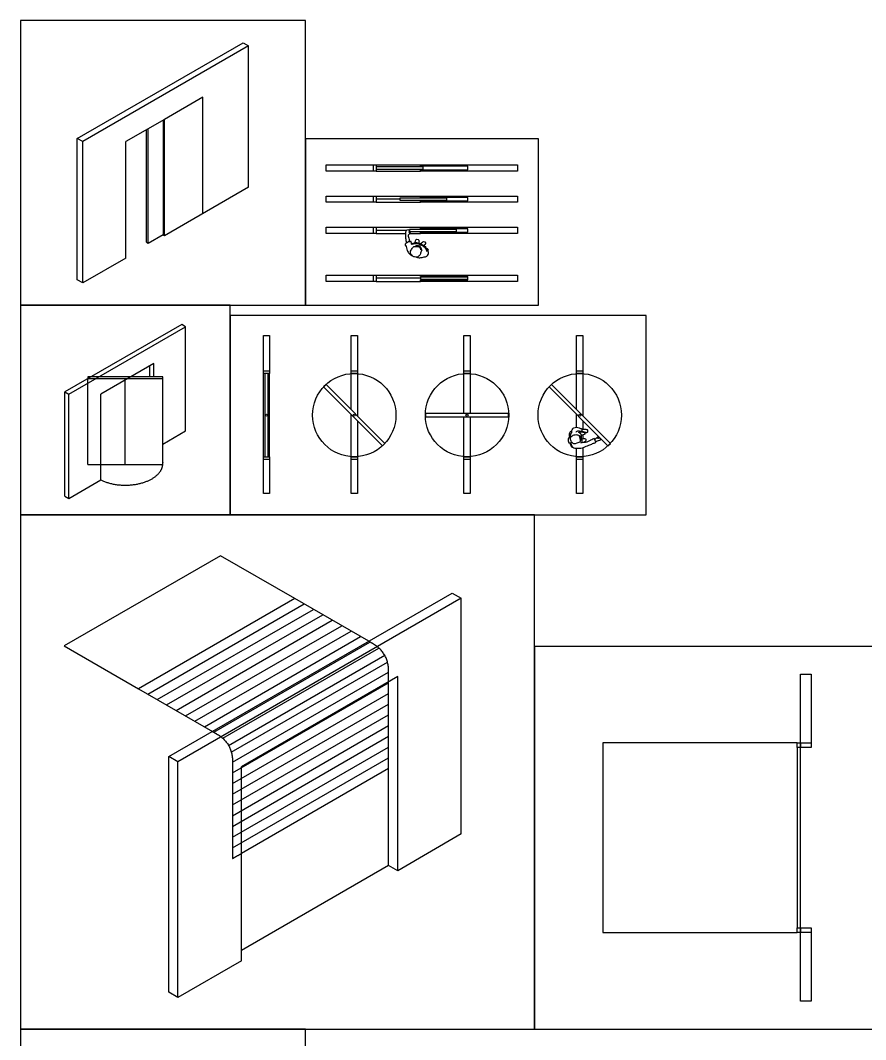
# Model space of a CAD drawing. Header units: millimetres. Extents: x 0.1 to 35.7, y -0.3 to 32.7.
# Drawn here: x 0.1 to 15.58, y 14 to 32.67 of the extents above; entities that cross this region are included whole.
import ezdxf

# ---------------------------------------------------------------- set-up
doc = ezdxf.new("R2010")
doc.units = ezdxf.units.MM
for name, color, linetype, true_color in [('AG-BUILDINGS', 7, 'Continuous', 0x66ccff), ('AG-DASH', 7, 'Continuous', 0xccff66), ('AG-DIAGRAM', 7, 'Continuous', 0xfecc66), ('AG-DOORS', 7, 'Continuous', 0x66ccff), ('AG-PEOPLE', 7, 'Continuous', 0xfb0207), ('AG-WALLS', 7, 'Continuous', 0x6666ff), ('X-VPRT', 6, 'Continuous', 0xff00ff)]:
    doc.layers.add(name, color=color, linetype=linetype, true_color=true_color)

msp = doc.modelspace()

# ---------------------------------------------------------------- linework, layer by layer
at = {"layer": 'AG-BUILDINGS'}
for p, q in [((1.393, 26.141), (1.333, 26.141)), ((1.333, 26.141), (1.333, 26.108)), ((2.708, 26.141), (2.122, 26.141)), ((2.708, 26.108), (2.708, 26.141)), ((2.708, 26.108), (2.708, 26.141)), ((1.333, 26.106), (1.333, 26.108)), ((1.333, 26.108), (1.336, 26.108)), ((2.065, 26.108), (2.708, 26.108)), ((2.708, 24.57), (2.708, 26.108)), ((1.571, 24.537), (2.708, 24.537)), ((2.708, 24.57), (2.708, 24.564)), ((2.708, 24.537), (2.708, 24.564)), ((6.843, 18.969), (6.843, 20.556)), ((6.843, 18.969), (4.149, 17.413))]:
    msp.add_line(p, q, dxfattribs=at)
for points in [[(6.614, 29.948), (7.477, 29.948), (7.477, 29.986), (6.614, 29.986)], [(7.046, 29.376), (7.909, 29.376), (7.909, 29.414), (7.046, 29.414)], [(7.224, 28.805), (8.088, 28.805), (8.088, 28.843), (7.224, 28.843)], [(7.427, 27.928), (8.29, 27.928), (8.29, 27.966), (7.427, 27.966)]]:
    msp.add_lwpolyline(points, close=True, dxfattribs=at)
msp.add_lwpolyline([(6.477, 21.297), (5.123, 22.079), (2.263, 20.428), (3.617, 19.646)], dxfattribs=at)
at = {"layer": 'AG-DASH'}
for p, q in [((6.614, 28.767), (7.16, 28.767)), ((7.223, 28.767), (7.427, 28.767)), ((6.156, 25.542), (6.156, 26.202)), ((6.27, 26.202), (6.27, 25.427)), ((8.22, 25.471), (8.22, 26.202)), ((8.335, 26.202), (8.335, 25.471)), ((10.285, 25.542), (10.285, 26.202)), ((10.399, 26.202), (10.399, 25.427)), ((6.156, 24.677), (6.156, 25.452)), ((8.22, 24.677), (8.22, 25.408)), ((8.335, 25.408), (8.335, 24.677)), ((10.285, 25.218), (10.285, 25.452)), ((6.27, 25.337), (6.27, 24.677)), ((10.399, 25.337), (10.399, 25.179)), ((10.399, 25.142), (10.399, 25.129)), ((10.399, 25.075), (10.399, 25.004)), ((10.285, 24.677), (10.285, 24.837)), ((10.399, 24.944), (10.399, 24.936)), ((10.399, 24.846), (10.399, 24.677))]:
    msp.add_line(p, q, dxfattribs=at)
for points in [[(6.614, 30.024), (7.427, 30.024)], [(6.614, 29.91), (7.427, 29.91)], [(6.614, 29.452), (7.427, 29.452)], [(6.614, 29.338), (7.427, 29.338)], [(6.614, 28.881), (7.427, 28.881)], [(6.614, 28.005), (7.427, 28.005)], [(6.614, 27.89), (7.427, 27.89)], [(4.549, 24.677), (4.549, 26.202)], [(4.663, 24.677), (4.663, 26.202)], [(2.433, 20.33), (5.293, 21.981)], [(2.606, 20.23), (5.465, 21.881)], [(2.778, 20.131), (5.638, 21.782)], [(2.951, 20.031), (5.81, 21.682)], [(3.123, 19.931), (5.983, 21.582)], [(3.296, 19.832), (6.155, 21.483)], [(3.468, 19.732), (6.328, 21.383)], [(3.64, 19.633), (6.5, 21.284)], [(3.807, 19.52), (6.666, 21.171)], [(3.911, 19.391), (6.771, 21.042)], [(3.962, 19.267), (6.822, 20.918)], [(3.984, 19.083), (6.843, 20.734)], [(3.984, 18.887), (6.843, 20.538)], [(3.984, 18.691), (6.843, 20.342)], [(3.984, 18.495), (6.843, 20.146)], [(3.984, 18.299), (6.843, 19.95)], [(3.984, 18.102), (6.843, 19.753)], [(3.984, 17.906), (6.843, 19.557)], [(3.984, 17.71), (6.843, 19.361)], [(3.984, 17.514), (6.843, 19.165)]]:
    msp.add_lwpolyline(points, dxfattribs=at)
at = {"layer": 'AG-DIAGRAM'}
for p, q in [((7.17, 28.824), (6.614, 28.824)), ((7.427, 27.947), (6.614, 27.947)), ((1.333, 26.141), (1.333, 26.108)), ((2.122, 26.141), (1.333, 26.141)), ((1.333, 24.537), (1.333, 26.108)), ((1.333, 26.108), (2.065, 26.108)), ((1.333, 24.537), (1.571, 24.537)), ((6.843, 17.191), (4.149, 15.635))]:
    msp.add_line(p, q, dxfattribs=at)
for points in [[(3.441, 29.131), (3.441, 31.265), (2.737, 30.858)], [(7.046, 29.395), (6.614, 29.395)], [(2.02, 24.537), (2.02, 26.108)], [(5.123, 22.079), (3.764, 22.863), (0.904, 21.212), (2.263, 20.428)], [(14.323, 19.435), (10.767, 19.435), (10.767, 15.964), (14.323, 15.964)]]:
    msp.add_lwpolyline(points, dxfattribs=at)
for centre in [(6.213, 25.44), (8.278, 25.44), (10.342, 25.44)]:
    msp.add_circle(centre, 0.763, dxfattribs=at)
msp.add_rational_spline([(1.571, 24.254), (2.054, 24.012), (2.507, 24.273), (2.696, 24.383), (2.707, 24.537)], [0.971940096469, 0.721882088958, 1, 0.860915880945, 0.853923534118], degree=2, knots=[8.059082, 8.059082, 8.059082, 11.791212, 11.791212, 13.657615, 13.657615, 13.657615], dxfattribs=at)
for points in [[(6.55, 21.255), (6.513, 21.276), (6.477, 21.297)], [(6.843, 20.747), (6.843, 21.085), (6.55, 21.255)], [(6.843, 20.556), (6.843, 20.652), (6.843, 20.747)], [(3.617, 19.646), (3.654, 19.625), (3.69, 19.604)], [(3.69, 19.604), (3.984, 19.434), (3.984, 19.096)], [(3.984, 19.096), (3.984, 18.207), (3.984, 17.318)], [(3.984, 17.318), (4.066, 17.365), (4.149, 17.413)]]:
    msp.add_open_spline(points, degree=2, dxfattribs=at)
at = {"layer": 'AG-DOORS'}
for p, q in [((2.407, 28.61), (2.407, 30.668)), ((2.44, 28.591), (2.44, 30.687)), ((2.407, 28.61), (2.44, 28.591)), ((2.44, 28.591), (2.715, 28.75))]:
    msp.add_line(p, q, dxfattribs=at)
for points in [[(4.575, 24.677), (4.638, 24.677), (4.638, 26.202), (4.575, 26.202)], [(6.73, 24.878), (6.775, 24.923), (5.696, 26.001), (5.652, 25.956)], [(10.859, 24.878), (10.904, 24.923), (9.825, 26.001), (9.78, 25.956)], [(9.04, 25.408), (9.04, 25.471), (7.515, 25.471), (7.515, 25.408)], [(14.386, 19.435), (14.386, 19.35), (14.323, 19.35), (14.323, 19.435)], [(14.323, 16.048), (14.386, 16.048), (14.386, 19.35), (14.323, 19.35)], [(14.386, 16.048), (14.386, 15.964), (14.323, 15.964), (14.323, 16.048)]]:
    msp.add_lwpolyline(points, close=True, dxfattribs=at)
for centre in [(4.606, 25.44), (6.213, 25.44), (8.278, 25.44), (10.342, 25.44)]:
    msp.add_circle(centre, 0.019, dxfattribs=at)
at = {"layer": 'AG-PEOPLE'}
for points, knots in [([(7.171, 28.595), (7.165, 28.622), (7.156, 28.675), (7.162, 28.753), (7.157, 28.794), (7.169, 28.823), (7.181, 28.84), (7.203, 28.836), (7.225, 28.83), (7.222, 28.815), (7.217, 28.8), (7.212, 28.779), (7.229, 28.793), (7.244, 28.798), (7.239, 28.779), (7.225, 28.773), (7.218, 28.753), (7.194, 28.735), (7.201, 28.716), (7.217, 28.68), (7.218, 28.641), (7.219, 28.623), (7.219, 28.615)], [0, 0, 0, 0, 0.561189, 1.106256, 1.499152, 1.836693, 2.099943, 2.378947, 2.655416, 2.864966, 3.129536, 3.356207, 3.602827, 3.805658, 4.028955, 4.269127, 4.544621, 4.867754, 5.118707, 5.508495, 5.899481, 6.212868, 6.212868, 6.212868, 6.212868]), ([(7.259, 28.569), (7.26, 28.576), (7.26, 28.587), (7.256, 28.622), (7.242, 28.619), (7.222, 28.616), (7.185, 28.607), (7.15, 28.58), (7.142, 28.564), (7.156, 28.544), (7.17, 28.505), (7.178, 28.454), (7.216, 28.399), (7.242, 28.377), (7.264, 28.366), (7.269, 28.364)], [0, 0, 0, 0, 0.279057, 0.613892, 0.804935, 1.079874, 1.469725, 1.877945, 2.109862, 2.399028, 2.798405, 3.244409, 3.739023, 4.179184, 4.277052, 4.277052, 4.277052, 4.277052]), ([(7.259, 28.579), (7.271, 28.581), (7.295, 28.585), (7.336, 28.609), (7.404, 28.587), (7.459, 28.564), (7.515, 28.534), (7.528, 28.494), (7.538, 28.479), (7.542, 28.472)], [0, 0, 0, 0, 0.365977, 0.778366, 1.284461, 1.778759, 2.25583, 2.646061, 2.959058, 2.959058, 2.959058, 2.959058]), ([(7.259, 28.569), (7.268, 28.571), (7.288, 28.574), (7.353, 28.593), (7.429, 28.563), (7.493, 28.53), (7.531, 28.47), (7.538, 28.464), (7.542, 28.46)], [0, 0, 0, 0, 0.329516, 0.825358, 1.378412, 1.918391, 2.417452, 2.645606, 2.645606, 2.645606, 2.645606]), ([(7.328, 28.6), (7.332, 28.628), (7.338, 28.647), (7.359, 28.67), (7.406, 28.649), (7.396, 28.613), (7.395, 28.597), (7.393, 28.59)], [0.005241, 0.005241, 0.005241, 0.005241, 0.263662, 0.524926, 0.859461, 1.14464, 1.3606, 1.3606, 1.3606, 1.3606]), ([(7.427, 28.577), (7.436, 28.591), (7.46, 28.61), (7.48, 28.625), (7.532, 28.6), (7.512, 28.565), (7.497, 28.556), (7.489, 28.547)], [0.01336, 0.01336, 0.01336, 0.01336, 0.33917, 0.585906, 0.91539, 1.195714, 1.436677, 1.436677, 1.436677, 1.436677]), ([(7.296, 28.522), (7.293, 28.519), (7.285, 28.512), (7.251, 28.463), (7.238, 28.423), (7.247, 28.39), (7.269, 28.36), (7.315, 28.334), (7.364, 28.333), (7.385, 28.346), (7.398, 28.362), (7.416, 28.368), (7.425, 28.393), (7.429, 28.424), (7.45, 28.45), (7.447, 28.464), (7.441, 28.48), (7.426, 28.467), (7.424, 28.476), (7.426, 28.491), (7.415, 28.506), (7.398, 28.527), (7.358, 28.532), (7.318, 28.531), (7.301, 28.525), (7.296, 28.522)], [0, 0, 0, 0, 0.222515, 0.672296, 1.057755, 1.387634, 1.74278, 2.169698, 2.571932, 2.851888, 3.116816, 3.361291, 3.647547, 3.984108, 4.314035, 4.533418, 4.739228, 4.954907, 5.09548, 5.323721, 5.567561, 5.86433, 6.235639, 6.613191, 6.886815, 6.886815, 6.886815, 6.886815]), ([(7.325, 28.53), (7.33, 28.534), (7.341, 28.541), (7.367, 28.553), (7.397, 28.541), (7.415, 28.539), (7.429, 28.519), (7.437, 28.495), (7.438, 28.481), (7.439, 28.475)], [0, 0, 0, 0, 0.256181, 0.565823, 0.891587, 1.136946, 1.417532, 1.714114, 1.974801, 1.974801, 1.974801, 1.974801]), ([(7.355, 28.335), (7.375, 28.328), (7.418, 28.317), (7.492, 28.339), (7.541, 28.343), (7.568, 28.38), (7.573, 28.412), (7.569, 28.439), (7.568, 28.459), (7.562, 28.473), (7.54, 28.484), (7.543, 28.464), (7.54, 28.454), (7.537, 28.444), (7.536, 28.439)], [4.863024, 4.863024, 4.863024, 4.863024, 5.301371, 5.855116, 6.280192, 6.673914, 7.026367, 7.347182, 7.61927, 7.859982, 8.11395, 8.334176, 8.553009, 8.789773, 8.789773, 8.789773, 8.789773]), ([(7.528, 28.497), (7.535, 28.496), (7.551, 28.492), (7.561, 28.476), (7.564, 28.468)], [0, 0, 0, 0, 0.2923204, 0.6088008, 0.6088008, 0.6088008, 0.6088008]), ([(10.172, 25.022), (10.17, 25.032), (10.168, 25.055), (10.175, 25.094), (10.199, 25.122), (10.197, 25.157), (10.211, 25.189), (10.233, 25.212), (10.284, 25.223), (10.332, 25.208), (10.354, 25.195), (10.379, 25.19), (10.387, 25.186), (10.384, 25.173), (10.378, 25.162), (10.381, 25.142), (10.374, 25.135), (10.361, 25.14), (10.337, 25.144), (10.312, 25.147), (10.287, 25.145), (10.276, 25.133), (10.27, 25.121)], [0.031531, 0.031531, 0.031531, 0.031531, 0.340907, 0.70584, 1.048224, 1.383095, 1.71569, 2.032813, 2.443454, 2.847223, 3.144911, 3.427236, 3.584904, 3.779214, 3.991688, 4.242371, 4.397625, 4.602379, 4.887637, 5.183112, 5.467746, 5.719585, 5.719585, 5.719585, 5.719585]), ([(10.174, 25.021), (10.166, 25.025), (10.15, 25.026), (10.131, 25.022), (10.13, 24.978), (10.132, 24.955), (10.141, 24.931), (10.173, 24.927), (10.188, 24.942), (10.193, 24.95)], [0, 0, 0, 0, 0.260084, 0.473463, 0.797164, 1.058198, 1.301068, 1.579843, 1.864367, 1.864367, 1.864367, 1.864367]), ([(10.198, 25.146), (10.187, 25.144), (10.162, 25.136), (10.143, 25.09), (10.15, 25.059), (10.153, 25.036), (10.155, 25.025)], [0, 0, 0, 0, 0.332121, 0.709046, 1.032711, 1.326069, 1.326069, 1.326069, 1.326069]), ([(10.175, 25.03, -0.01), (10.172, 25.023, -0.01), (10.177, 25.011, -0.01), (10.172, 24.977, -0.01), (10.191, 24.951, -0.01), (10.214, 24.924, -0.01), (10.235, 24.91, -0.01), (10.289, 24.922, -0.01), (10.323, 24.941, -0.01), (10.344, 24.945, -0.01), (10.354, 24.964, -0.01), (10.349, 24.992, -0.01), (10.34, 25.023, -0.01), (10.339, 25.052, -0.01), (10.318, 25.079, -0.01), (10.287, 25.082, -0.01), (10.256, 25.084, -0.01), (10.223, 25.074, -0.01), (10.201, 25.063, -0.01), (10.178, 25.04, -0.01), (10.175, 25.03, -0.01)], [0, 0, 0, 0, 0.226188, 0.518028, 0.811482, 1.119217, 1.376232, 1.766682, 2.103871, 2.339712, 2.565487, 2.840734, 3.133685, 3.410982, 3.697151, 3.99018, 4.291378, 4.599263, 4.870024, 5.207555, 5.207555, 5.207555, 5.207555]), ([(10.383, 24.935), (10.386, 24.949), (10.391, 24.98), (10.367, 25.016), (10.374, 25.053), (10.369, 25.084), (10.354, 25.106), (10.333, 25.118), (10.321, 25.121)], [0, 0, 0, 0, 0.371113, 0.728683, 1.06375, 1.37429, 1.655912, 1.988738, 1.988738, 1.988738, 1.988738]), ([(10.326, 25.067, -0.01), (10.336, 25.063, -0.01), (10.36, 25.055, -0.01), (10.364, 24.988, -0.01), (10.356, 24.975, -0.01), (10.352, 24.968, -0.01)], [0, 0, 0, 0, 0.3044324, 0.7014351, 0.95745, 0.95745, 0.95745, 0.95745]), ([(10.346, 25.109), (10.347, 25.116), (10.347, 25.13), (10.344, 25.139), (10.342, 25.143)], [0, 0, 0, 0, 0.257097, 0.4625012, 0.4625012, 0.4625012, 0.4625012]), ([(10.347, 25.126), (10.364, 25.132), (10.398, 25.134), (10.443, 25.111), (10.435, 25.089), (10.404, 25.075), (10.382, 25.071), (10.371, 25.071)], [0, 0, 0, 0, 0.409304, 0.776169, 0.976268, 1.309282, 1.636752, 1.636752, 1.636752, 1.636752]), ([(10.38, 25.145), (10.388, 25.144), (10.405, 25.141), (10.435, 25.13), (10.455, 25.122), (10.473, 25.121), (10.487, 25.13), (10.488, 25.143), (10.49, 25.154), (10.489, 25.168), (10.471, 25.173), (10.443, 25.176), (10.431, 25.176), (10.41, 25.177), (10.394, 25.179), (10.386, 25.181)], [0, 0, 0, 0, 0.284264, 0.602063, 0.860516, 1.094664, 1.306655, 1.503336, 1.696383, 1.883045, 2.117124, 2.415047, 2.612534, 2.863896, 3.143805, 3.143805, 3.143805, 3.143805]), ([(10.616, 24.998), (10.625, 25), (10.657, 25.035), (10.674, 25.044), (10.676, 25.03), (10.658, 25.008), (10.707, 25.031), (10.724, 25.002), (10.723, 24.981), (10.691, 24.974), (10.662, 24.966), (10.641, 24.958), (10.632, 24.954)], [0.10367, 0.10367, 0.10367, 0.10367, 0.37256, 0.697344, 0.925462, 1.16957, 1.394757, 1.666057, 1.899032, 2.134751, 2.46048, 2.731732, 2.731732, 2.731732, 2.731732]), ([(10.165, 24.93), (10.166, 24.919), (10.172, 24.896), (10.182, 24.872), (10.19, 24.86), (10.207, 24.854), (10.215, 24.853)], [0.068562, 0.068562, 0.068562, 0.068562, 0.362773, 0.652272, 0.864438, 1.142959, 1.142959, 1.142959, 1.142959]), ([(10.179, 24.935), (10.18, 24.915), (10.194, 24.875), (10.214, 24.851), (10.252, 24.833), (10.285, 24.839), (10.342, 24.836), (10.389, 24.839), (10.485, 24.88), (10.561, 24.909), (10.612, 24.934), (10.644, 24.938), (10.628, 24.955), (10.618, 24.994), (10.607, 25.017), (10.579, 24.993), (10.54, 24.982), (10.495, 24.956), (10.448, 24.938), (10.405, 24.938), (10.372, 24.934), (10.355, 24.932)], [0.026858, 0.026858, 0.026858, 0.026858, 0.448644, 0.766609, 1.112915, 1.43514, 1.849984, 2.238668, 2.805697, 3.323298, 3.749361, 4.01599, 4.232304, 4.605676, 4.841574, 5.141595, 5.505516, 5.910337, 6.30595, 6.670172, 7.065041, 7.065041, 7.065041, 7.065041]), ([(10.384, 24.941), (10.399, 24.943), (10.438, 24.953), (10.467, 24.979), (10.451, 25.003), (10.409, 25.005), (10.388, 25.003), (10.377, 25.001)], [0.118147, 0.118147, 0.118147, 0.118147, 0.409304, 0.776169, 0.976268, 1.309282, 1.618775, 1.618775, 1.618775, 1.618775])]:
    msp.add_open_spline(points, degree=3, knots=knots, dxfattribs=at)
at = {"layer": 'AG-WALLS'}
for p, q in [((1.142, 30.509), (4.177, 32.262)), ((4.276, 32.204), (1.241, 30.452)), ((4.177, 32.262), (4.276, 32.204)), ((4.276, 29.614), (4.276, 32.204)), ((2.737, 30.858), (2.033, 30.452)), ((2.715, 30.846), (2.715, 28.737)), ((2.737, 28.725), (2.737, 30.858)), ((1.142, 27.918), (1.142, 30.509)), ((1.241, 30.452), (1.142, 30.509)), ((1.241, 27.861), (1.241, 30.452)), ((2.033, 28.318), (2.033, 30.452)), ((4.276, 29.614), (2.737, 28.725)), ((2.737, 28.725), (2.715, 28.737)), ((2.033, 28.318), (1.241, 27.861)), ((1.241, 27.861), (1.142, 27.918)), ((3.053, 27.099), (0.915, 25.865)), ((3.126, 27.057), (3.053, 27.099)), ((0.988, 25.823), (3.126, 27.057)), ((3.126, 25.15), (3.126, 27.057)), ((2.543, 26.384), (1.571, 25.823)), ((2.47, 26.141), (2.47, 26.342)), ((2.543, 26.141), (2.543, 26.384)), ((0.915, 25.865), (0.988, 25.823)), ((0.915, 23.958), (0.915, 25.865)), ((0.988, 23.916), (0.988, 25.823)), ((1.571, 24.252), (1.571, 25.823)), ((2.708, 24.909), (3.126, 25.15)), ((0.988, 23.916), (1.571, 24.252)), ((0.915, 23.958), (0.988, 23.916)), ((2.82, 19.186), (8.007, 22.181)), ((8.172, 22.086), (2.985, 19.091)), ((8.007, 22.181), (8.172, 22.086)), ((8.172, 17.768), (8.172, 22.086)), ((7.008, 20.652), (4.149, 19.001)), ((7.008, 17.096), (7.008, 20.652)), ((2.82, 14.868), (2.82, 19.186)), ((2.985, 19.091), (2.82, 19.186)), ((2.985, 14.773), (2.985, 19.091)), ((4.149, 15.445), (4.149, 19.001)), ((6.843, 17.191), (6.843, 18.969)), ((8.172, 17.768), (7.008, 17.096)), ((7.008, 17.096), (6.843, 17.191)), ((4.149, 15.445), (2.985, 14.773)), ((2.985, 14.773), (2.82, 14.868))]:
    msp.add_line(p, q, dxfattribs=at)
for points in [[(5.699, 29.91), (5.699, 30.024), (6.614, 30.024), (6.614, 29.91)], [(6.614, 29.91), (6.563, 29.91), (6.563, 30.024), (6.614, 30.024)], [(7.427, 29.935), (8.29, 29.935), (8.29, 29.998), (7.427, 29.998), (7.427, 30.024), (9.205, 30.024), (9.205, 29.91), (7.427, 29.91)], [(5.699, 29.338), (5.699, 29.452), (6.614, 29.452), (6.614, 29.338)], [(6.614, 29.338), (6.563, 29.338), (6.563, 29.452), (6.614, 29.452)], [(7.427, 29.363), (8.29, 29.363), (8.29, 29.427), (7.427, 29.427), (7.427, 29.452), (9.205, 29.452), (9.205, 29.338), (7.427, 29.338)], [(5.699, 28.767), (5.699, 28.881), (6.614, 28.881), (6.614, 28.767)], [(6.614, 28.767), (6.563, 28.767), (6.563, 28.881), (6.614, 28.881)], [(7.427, 28.792), (8.29, 28.792), (8.29, 28.855), (7.427, 28.855), (7.427, 28.881), (9.205, 28.881), (9.205, 28.767), (7.427, 28.767)], [(5.699, 27.89), (5.699, 28.005), (6.614, 28.005), (6.614, 27.89)], [(6.614, 27.89), (6.563, 27.89), (6.563, 28.005), (6.614, 28.005)], [(7.427, 27.916), (8.29, 27.916), (8.29, 27.979), (7.427, 27.979), (7.427, 28.005), (9.205, 28.005), (9.205, 27.89), (7.427, 27.89)], [(4.663, 26.202), (4.549, 26.202), (4.549, 26.901), (4.663, 26.901)], [(6.27, 26.202), (6.156, 26.202), (6.156, 26.901), (6.27, 26.901)], [(8.335, 26.202), (8.22, 26.202), (8.22, 26.901), (8.335, 26.901)], [(10.399, 26.202), (10.285, 26.202), (10.285, 26.901), (10.399, 26.901)], [(4.663, 26.253), (4.663, 26.202), (4.549, 26.202), (4.549, 26.253)], [(6.27, 26.253), (6.27, 26.202), (6.156, 26.202), (6.156, 26.253)], [(8.335, 26.253), (8.335, 26.202), (8.22, 26.202), (8.22, 26.253)], [(10.399, 26.253), (10.399, 26.202), (10.285, 26.202), (10.285, 26.253)], [(4.663, 24.002), (4.549, 24.002), (4.549, 24.677), (4.663, 24.677)], [(4.663, 24.677), (4.663, 24.626), (4.549, 24.626), (4.549, 24.677)], [(6.27, 24.677), (6.27, 24.626), (6.156, 24.626), (6.156, 24.677)], [(6.27, 24.002), (6.156, 24.002), (6.156, 24.677), (6.27, 24.677)], [(8.335, 24.002), (8.22, 24.002), (8.22, 24.677), (8.335, 24.677)], [(8.335, 24.677), (8.335, 24.626), (8.22, 24.626), (8.22, 24.677)], [(10.399, 24.002), (10.285, 24.002), (10.285, 24.677), (10.399, 24.677)], [(10.399, 24.677), (10.399, 24.626), (10.285, 24.626), (10.285, 24.677)], [(14.577, 19.35), (14.386, 19.35), (14.386, 20.694), (14.577, 20.694)], [(14.577, 19.435), (14.577, 19.35), (14.386, 19.35), (14.386, 19.435)], [(14.577, 14.704), (14.386, 14.704), (14.386, 16.048), (14.577, 16.048)], [(14.577, 16.048), (14.577, 15.964), (14.386, 15.964), (14.386, 16.048)]]:
    msp.add_lwpolyline(points, close=True, dxfattribs=at)
for points in [[(7.427, 29.998), (7.427, 30.024), (7.477, 30.024), (7.477, 29.998)], [(7.477, 29.935), (7.477, 29.91), (7.427, 29.91), (7.427, 29.935)], [(7.427, 29.427), (7.427, 29.452), (7.477, 29.452), (7.477, 29.427)], [(7.477, 29.363), (7.477, 29.338), (7.427, 29.338), (7.427, 29.363)], [(7.427, 28.855), (7.427, 28.881), (7.477, 28.881), (7.477, 28.855)], [(7.477, 28.792), (7.477, 28.767), (7.427, 28.767), (7.427, 28.792)], [(7.427, 27.979), (7.427, 28.005), (7.477, 28.005), (7.477, 27.979)], [(7.477, 27.916), (7.477, 27.89), (7.427, 27.89), (7.427, 27.916)]]:
    msp.add_lwpolyline(points, dxfattribs=at)
at = {"layer": 'X-VPRT'}
for points in [[(0.1, 32.671), (0.1, 27.452), (5.318, 27.452), (5.318, 32.671)], [(5.318, 30.5), (5.318, 27.452), (9.586, 27.452), (9.586, 30.5)], [(0.1, 27.452), (0.1, 23.611), (3.941, 23.611), (3.941, 27.452)], [(3.941, 27.268), (3.941, 23.611), (11.561, 23.611), (11.561, 27.268)], [(0.1, 23.611), (0.1, 14.195), (9.516, 14.195), (9.516, 23.611)], [(9.516, 21.205), (9.516, 14.195), (22.317, 14.195), (22.317, 21.205)], [(0.1, 14.195), (0.1, 8.976), (5.318, 8.976), (5.318, 14.195)]]:
    msp.add_lwpolyline(points, close=True, dxfattribs=at)

doc.saveas('drawing.dxf')
